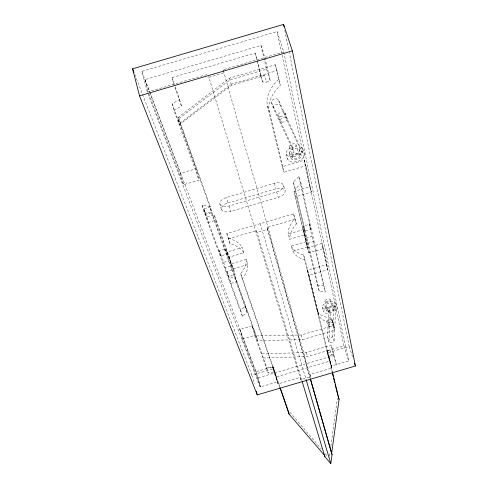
<?xml version="1.0" encoding="UTF-8"?>
<svg xmlns="http://www.w3.org/2000/svg" width="488" height="488" viewBox="0 0 488 488"><rect width="100%" height="100%" fill="white"/><g stroke="black" fill="none" stroke-linecap="round" stroke-linejoin="round"><path stroke-width="0.37" stroke-dasharray="2.44 1.83" d="M329.022 342.234L327.6 337.58L328.845 308.416L327.722 308.66A6.978 3.123 -17.4 0 1 322.513 305.872A6.978 3.123 -17.4 0 1 331.389 301.56A6.978 3.123 -17.4 0 1 335.018 305.116L334.262 305.854L332.718 336.36L334.073 340.728A2.66 1.122 -17.1 0 1 331.45 342.521A2.66 1.122 -17.1 0 1 328.949 341.954L330.254 312.93L328.845 308.416M334.073 340.728L335.683 310.368L334.262 305.854M329.553 456.06L330.059 452.303M330.87 446.288L337.367 398.178M335.683 310.368L336.439 309.636A6.991 3.105 -17.4 0 0 332.816 306.104A6.991 3.105 -17.4 0 0 323.922 310.411A6.991 3.105 -17.4 0 0 329.132 313.18L330.254 312.93M304.786 231.208L293.288 182.024L298.912 176.601L301.078 183.415L325.392 292.031L319.256 291.08L317.353 284.955L307.605 243.25L306.013 238.15L303.176 226.042L309.16 224.279L310.789 229.439L304.786 231.208L303.176 226.042M319.256 291.08L295.423 188.826L301.078 183.415M242.414 316.456L240.712 310.289L245.336 306.147L247.056 312.326L242.414 316.456L204.014 211.981L202.136 205.082L209.809 206.595L211.694 213.463L247.056 312.326M202.136 205.082L220.783 255.932L226.786 254.163L180.029 123.141L178.431 117.266L229.336 78.233L275.165 64.745L277.068 70.644L280.344 85.382A49.209 28.847 -19.6 0 0 269.333 111.764L284.016 172.185L305.866 165.749L304.109 160.296L282.308 166.707L284.016 172.185M180.029 123.141L231.117 84.168L277.068 70.644M260.97 45.457L264.813 57.505L270.291 81.002L266.601 82.088L264.533 75.548L231.446 85.284L179.627 124.452L178.187 119.151L229.842 79.941L266.521 69.15L260.97 45.457L144.899 79.617L148.102 91.854M148.913 93.977L183.531 184.702L199.031 180.139L174.07 110.538L172.282 103.926L179.584 99.32L174.71 85.272M174.07 110.538L181.402 105.939L179.584 99.32M239.797 329.437L258.176 377.834L260.659 386.844L242.42 339.044L239.797 329.437L252.046 325.832L266.79 367.97L272.646 367.379L275.976 376.968L329.961 361.083L327.564 351.22L329.931 349.951L331.468 354.941L329.089 356.203L331.956 368.025L309.911 374.51L310.575 376.754L300.767 379.64L208.638 76.421M271.505 102.486L292.416 147.077L291.049 147.62A8.717 4.849 -18.1 0 0 287.096 155.495A8.717 4.849 -18.1 0 0 299.15 154.617A8.717 4.849 -18.1 0 0 301.053 146.888L299.809 146.443L278.465 99.875A3.721 2.214 -18.2 0 0 274.049 99.162A3.721 2.214 -18.2 0 0 271.505 102.486L273.256 108.025L294.111 152.409L292.745 152.945A8.735 4.831 -18.1 0 0 288.768 160.796A8.735 4.831 -18.1 0 0 300.84 159.899A8.735 4.831 -18.1 0 0 302.767 152.195L301.517 151.762L280.228 105.414L278.465 99.875M150.042 92.702L255.962 371.71L273.066 366.671L277.379 381.921L260.165 386.99L147.339 92.073L141.935 71.352L277.08 31.574L283.76 51.929L348.676 360.937L331.468 366L326.826 350.848L343.936 345.815L277.08 31.574M181.402 105.939L173.868 84.272L172.026 77.543L255.139 53.082L257.231 59.731L262.635 82.027L266.601 82.088M147.339 92.073L207.973 74.231M310.575 376.754L223.126 69.772L283.76 51.929M208.858 77.287L224.035 72.822M144.899 79.617L180.505 173.356L195.938 168.811L199.031 180.139M221.406 209.504L219.887 204.069A8.284 4.447 -15.6 0 1 226.432 197.481L274.378 183.372A8.284 4.447 -17.2 0 1 283.443 185.342L285.114 190.753M203.996 208.748L210.352 206.875L211.853 212.317L205.478 214.195L203.996 208.748L208.498 222.424L215.739 220.295L235.039 274.591L228.347 276.562L226.944 271.456L233.624 269.492L235.039 274.591M227.975 202.929L276.031 188.789A8.302 4.429 -17.1 0 1 285.108 190.729A8.302 4.429 -17.1 0 1 278.258 197.359L230.751 211.341A8.302 4.429 -15.7 0 1 221.399 209.48A8.302 4.429 -15.7 0 1 227.975 202.929L226.432 197.481M219.881 204.045A8.284 4.447 -15.6 0 0 229.22 205.936L276.617 191.985A8.284 4.447 -17.2 0 0 283.443 185.342M207.028 217.026L214.25 214.903L233.624 269.492M307.342 247.794L321.854 243.524L323.459 248.569L308.916 252.851L307.342 247.794L294.05 191.412L309.758 186.794L304.109 160.296M308.916 252.851L295.722 196.756L311.466 192.119L305.866 165.749M243.805 252.808L242.316 247.556L227.237 251.997L228.695 257.255L243.805 252.808A49.611 24.638 -14.5 0 0 229.927 243.524L226.816 233.514L293.569 213.872L296.381 223.968A49.611 24.638 -18.3 0 0 289.744 239.285L304.854 234.838L303.231 229.628L288.152 234.069L289.744 239.285M228.311 238.864L256.499 230.568L301.981 381M310.246 378.468L267.027 227.469L295.216 219.173M267.027 227.469L267.583 229.342L257.042 232.441L256.499 230.568M220.783 255.932L219.356 250.71L225.34 248.947L230.94 265.814L257.64 340.642L302.682 339.611L334.786 330.162L331.688 318.103A36.905 16.458 -17.9 0 1 317.145 309.776L307.519 270.242L326.368 264.691L321.854 243.524M219.356 250.71L223.632 262.398L229.512 260.665M306.013 238.15L311.899 236.418L309.16 224.279M227.237 251.997L231.41 263.74L246.226 259.378L247.697 264.563A49.099 24.132 -14.5 0 1 242.115 278.672L279.899 387.625M332.438 372.161L305.177 260.116A49.099 24.132 -18.3 0 1 292.843 251.277L291.269 246.123L306.086 241.761L303.231 229.628M223.632 262.398L225.041 267.552L230.94 265.814M307.605 243.25L313.497 241.517L311.899 236.418M228.695 257.255L232.849 268.937L247.697 264.563M292.843 251.277L307.69 246.91L304.854 234.838M226.944 271.456L229.476 278.367L235.222 276.678L256.328 335.927L257.64 340.642M333.139 322.751A36.972 16.366 -17.9 0 1 318.597 314.498L309.044 275.183L327.93 269.626L323.459 248.569M242.42 339.044L254.724 335.427L268.199 373.003L274.067 372.399L278.062 383.885L300.108 377.395L300.767 379.64M256.328 335.927L301.31 334.988L333.353 325.557L331.688 318.103M262.074 353.879L306.232 352.495L331.175 345.15L333.969 354.209L336.385 364.554L333.633 355.624L331.175 345.15M263.233 358.033L307.446 356.569L329.931 349.951M142.526 94.361L251.845 375.126L273.762 368.678L278.062 383.885M331.956 368.025L327.332 352.909L349.243 346.462L289.347 52.728M331.468 354.941L333.969 354.209M258.176 377.834L333.633 355.624M257.066 61.03L260.58 75.481L264.533 75.548M317.353 284.955L323.483 285.931L325.392 292.031M204.014 211.981L211.694 213.463M289.848 412.165L321.366 449.082M325.307 453.7L327.771 456.585M134.792 74.511L142.246 93.653M141.935 71.352L149.767 91.988M225.041 267.552L240.712 310.289M172.282 103.926L179.627 124.452M178.431 117.266L210.352 206.875M178.187 119.151L195.938 168.811M172.026 77.543L174.466 84.57M273.066 366.671L273.762 368.678M226.816 233.514L229.927 243.524M246.226 259.378A48.989 24.266 -14.5 0 1 240.682 273.548L279.929 386.899M302.804 148.895L304.512 154.19M275.165 64.745L278.465 79.55L280.344 85.382M299.809 146.443L301.517 151.762M299.296 149.517L299.528 150.243A5.228 2.91 -18.1 0 1 295.149 154.318A5.228 2.91 -18.1 0 1 289.549 153.214A5.228 2.91 -18.1 0 1 292.934 148.944L294.24 148.517A5.228 2.91 -18.1 0 1 299.296 149.517L301.224 155.544A5.24 2.897 -18.1 0 1 296.832 159.613A5.24 2.897 -18.1 0 1 291.226 158.521A5.24 2.897 -18.1 0 1 294.63 154.263L295.935 153.836A5.24 2.897 -18.1 0 1 300.998 154.818L301.224 155.544M309.758 186.794L311.466 192.119M295.96 144.71L299.437 155.574M285.212 112.868L287.036 118.578M292.416 147.077L294.111 152.409M266.521 69.15L270.291 81.002M289.457 147.15L292.904 158.014M326.368 264.691L327.93 269.626M278.428 115.4L280.24 121.109M289.433 152.732L291.11 158.045M335.689 303.31L337.116 307.837M349.243 346.462L353.129 358.765M286.163 154.08L287.835 159.393M332.95 303.865L332.999 304.359A4.185 1.873 -17.4 0 1 329.705 306.915L328.656 307.196A4.185 1.873 -17.4 0 1 324.947 306.183A4.185 1.873 -17.4 0 1 328.613 303.335A4.185 1.873 -17.4 0 1 332.95 303.865L334.426 308.886A4.191 1.86 -17.4 0 1 331.114 311.435L330.065 311.722A4.191 1.86 -17.4 0 1 326.356 310.716A4.191 1.86 -17.4 0 1 330.034 307.879A4.191 1.86 -17.4 0 1 334.378 308.398M260.58 75.481L262.635 82.027M293.288 182.024L295.423 188.826M330.132 299.541L333.493 310.252M343.936 345.815L348.676 360.937M278.465 79.55A49.081 28.975 -19.6 0 0 267.534 106.012L269.333 111.764M294.05 191.412L295.722 196.756M331.779 319.951L333.225 324.593M333.353 325.557L334.786 330.162M324.868 301.334L328.204 312.052M306.086 241.761L307.69 246.91M325.014 306.507L326.423 311.039M322.275 307.068L323.684 311.6M326.728 321.781L328.168 326.423M293.569 213.872L296.381 223.968M291.269 246.123A48.989 24.266 -18.3 0 0 303.603 255.029L305.177 260.116M307.519 270.242L309.044 275.183M317.145 309.776L318.597 314.498M327.564 351.22L329.089 356.203M274.378 183.372L276.031 188.789M276.617 191.985L278.258 197.359M229.336 78.233L231.446 85.284M223.126 69.772L223.675 71.602M301.31 334.988L302.682 339.611M306.232 352.495L307.446 356.569M260.195 223.693L306.11 379.707M267.583 229.342L310.283 378.56M229.22 205.936L230.751 211.341M272.646 367.379L274.067 372.399M240.682 273.548L242.115 278.672M266.79 367.97L268.199 373.003M252.046 325.832L254.724 335.427M235.222 276.678L236.625 281.741L230.867 283.436L229.476 278.367M231.41 263.74L232.849 268.937M225.34 248.947L226.786 254.163M214.25 214.903L215.739 220.295M255.962 371.71L260.165 386.99M251.845 375.126L254.248 383.916M180.505 173.356L183.531 184.702M267.534 106.012L282.308 166.707M303.603 255.029L332.2 372.307M326.826 350.848L327.332 352.909M255.139 53.082L256.895 60.311M298.912 176.601L310.789 229.439M313.497 241.517L323.483 285.931M284.791 30.366L289.195 51.984M332.718 336.36A2.653 1.129 -17.1 0 1 330.101 338.16A2.653 1.129 -17.1 0 1 327.6 337.58M273.256 108.025A3.733 2.202 -18.2 0 1 275.805 104.707A3.733 2.202 -18.2 0 1 280.228 105.414M288.152 234.069A49.502 24.766 -18.4 0 1 294.746 218.691M228.445 238.205A49.502 24.766 -14.4 0 1 242.316 247.556M329.339 326.881A2.702 1.171 -17.2 0 0 333.298 324.892A2.702 1.171 -17.2 0 0 329.449 324.746A2.702 1.171 -17.2 0 0 329.339 326.881M327.899 322.239A2.696 1.177 -17.2 0 0 331.852 320.25A2.696 1.177 -17.2 0 0 328.003 320.097A2.696 1.177 -17.2 0 0 327.899 322.239M281.857 122.091A3.636 2.105 -18.2 0 0 287.145 119.115A3.636 2.105 -18.2 0 0 281.905 118.309A3.636 2.105 -18.2 0 0 281.857 122.091M280.045 116.388A3.623 2.117 -18.2 0 0 285.321 113.411A3.623 2.117 -18.2 0 0 280.088 112.588A3.623 2.117 -18.2 0 0 280.045 116.388M294.453 158.887A3.495 1.934 -18.1 0 0 299.547 156.069A3.495 1.934 -18.1 0 0 294.514 155.41A3.495 1.934 -18.1 0 0 294.453 158.887M329.345 312.588A2.8 1.238 -17.4 0 0 333.536 310.575A2.8 1.238 -17.4 0 0 329.662 310.289A2.8 1.238 -17.4 0 0 329.345 312.588M291.007 148.035A3.477 1.952 -18.1 0 0 296.07 145.21A3.477 1.952 -18.1 0 0 291.055 144.527A3.477 1.952 -18.1 0 0 291.007 148.035M326.002 301.883A2.788 1.257 -17.4 0 0 330.175 299.864A2.788 1.257 -17.4 0 0 326.313 299.553A2.788 1.257 -17.4 0 0 326.002 301.883"/><path stroke-width="0.73" d="M302.194 381.634L324.892 456.738L330.803 463.6L332.053 454.627L331.639 453.236L339.075 399.44L332.615 372.899M132.583 68.838L283.571 24.4L292.373 50.868L355.416 366L257.249 394.896L139.531 95.855L132.583 68.838L133.968 72.383M139.531 95.855L292.373 50.868M279.899 387.625L289.097 414.147L324.483 455.347L324.892 456.738M280.673 389.052L287.627 409.139M354.501 363.109L355.416 366M337.989 395.884L339.075 399.44M306.11 379.707L330.803 463.6M310.496 379.286L332.053 454.627M310.453 379.207L331.639 453.236M287.877 409.853L289.097 414.147M256.249 391.236L257.249 394.896M332.56 373.777L333.28 376.73M333.633 378.206L334.713 382.629M335.073 384.105L337.775 395.17M283.571 24.4L284.028 26.639"/></g></svg>
